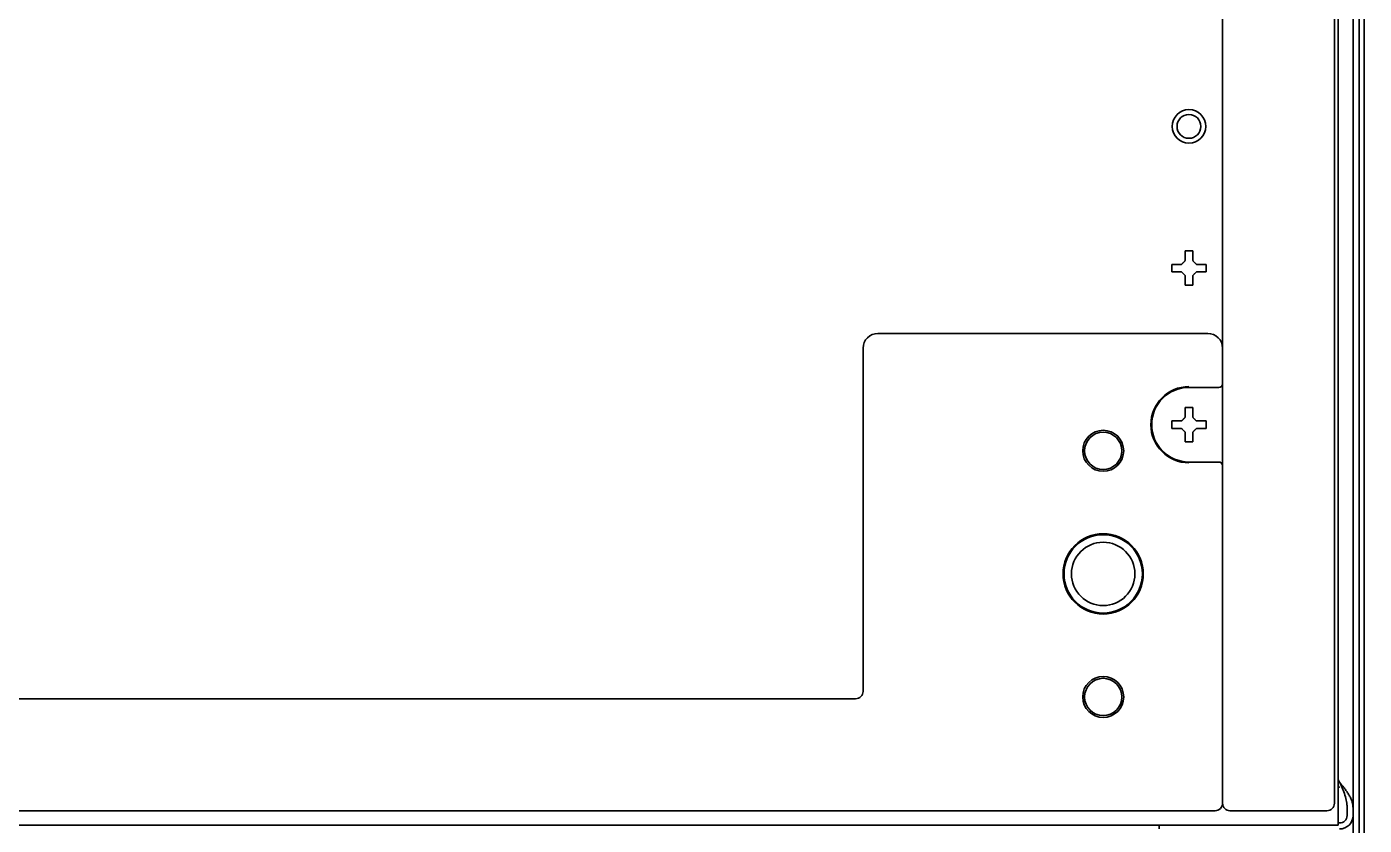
# Model space of a CAD drawing. Extents: x 6569 to 10251, y -294 to 3100.
# Drawn here: x 8892.7 to 9072.1, y 2250.6 to 2357.7 of the extents above; entities that cross this region are included whole.
import ezdxf

# ---------------------------------------------------------------- set-up
doc = ezdxf.new("R2010")
doc.units = 0
doc.header["$LTSCALE"] = 5
doc.layers.add('1', color=7, linetype='CONTINUOUS', true_color=0xffffff)

msp = doc.modelspace()

# ---------------------------------------------------------------- linework, layer by layer
at = {"layer": '1', "color": 7, "linetype": 'Continuous', "lineweight": 35}
for p, q in [((9070.56, 2963.33), (9070.56, 2252.93)), ((9072.06, 2170.23), (9072.06, 2964.13)), ((9071.38, 2962.13), (9071.38, 2172.23)), ((9053.06, 2253.58), (9053.06, 2879.58)), ((9068.06, 2879.58), (9068.06, 2253.58)), ((9068.56, 2873.33), (9068.56, 2252.43)), ((9070.58, 2172.23), (9070.58, 2857.62)), ((9046.26, 2325.33), (9046.26, 2325.83)), ((9046.26, 2324.83), (9046.26, 2325.33)), ((9050.86, 2325.83), (9050.86, 2325.33)), ((9050.86, 2325.33), (9050.86, 2324.83)), ((9006.86, 2316.58), (9051.07, 2316.58)), ((9004.86, 2268.58), (9004.86, 2314.58)), ((9052.56, 2309.33), (9048.56, 2309.33)), ((9046.26, 2304.33), (9046.26, 2304.83)), ((9050.86, 2304.83), (9050.86, 2304.33)), ((9046.26, 2303.83), (9046.26, 2304.33)), ((9050.86, 2304.33), (9050.86, 2303.83)), ((9048.56, 2299.33), (9052.56, 2299.33)), ((8602.26, 2267.58), (9003.86, 2267.58)), ((9068.56, 2256.74), (9068.76, 2256.39)), ((9068.76, 2255.63), (9068.56, 2255.9)), ((9052.06, 2252.58), (8554.06, 2252.58)), ((9067.06, 2252.58), (9054.06, 2252.58)), ((9069.76, 2252.93), (9069.76, 2251.93)), ((9070.56, 2252.93), (9070.56, 2251.93)), ((9068.56, 2250.63), (9068.56, 2252.43)), ((9068.76, 2250.93), (9068.56, 2250.93)), ((9068.56, 2250.63), (8537.56, 2250.63)), ((9044.56, 2250.63), (9044.56, 2250.13))]:
    msp.add_line(p, q, dxfattribs=at)
for centre, radius in [((9048.56, 2344.33), 2.25), ((9048.56, 2344.33), 1.6), ((9037.06, 2300.83), 2.75), ((9037.06, 2300.83), 2.5), ((9037.06, 2284.33), 5.38), ((9037.06, 2284.33), 5.25), ((9037.06, 2284.33), 4.25), ((9037.06, 2267.83), 2.75), ((9037.06, 2267.83), 2.5)]:
    msp.add_circle(centre, radius, dxfattribs=at)
for centre, radius, start, end in [((9048.56, 2304.33), 5.11, 90, 270), ((9048.56, 2304.33), 5, 90, 270), ((9068.76, 2251.93), 1.8, 270, 0), ((9068.76, 2251.93), 1, 270, 0)]:
    msp.add_arc(centre, radius, start, end, dxfattribs=at)
for centre, major_axis, ratio, start_param, end_param in [((9006.87, 2314.57), (1.42, -1.42), 0.998783, 2.356803, 3.926382), ((9051.06, 2314.57), (-1.42, -1.42), 0.998783, 2.356803, 3.926382), ((9052.56, 2309.83), (-0.354, 0.354), 0.998783, 2.356803, 3.926382), ((9052.56, 2298.83), (-0.354, -0.354), 0.998783, 2.356803, 3.926382), ((9003.86, 2268.58), (0.708, -0.708), 0.998783, 5.498396, 7.067974), ((9052.06, 2253.58), (-0.708, 0.708), 0.998783, 2.356803, 3.926382), ((9054.06, 2253.58), (0.707, 0.707), 0.999695, 2.356347, 3.926839), ((9067.06, 2253.58), (-0.707, 0.707), 0.999695, 2.356347, 3.926839)]:
    msp.add_ellipse(centre, major_axis=major_axis, ratio=ratio, start_param=start_param, end_param=end_param, dxfattribs=at)
for points in [[(9047.56, 2325.83), (9047.59, 2325.85), (9047.64, 2325.9), (9047.71, 2325.97), (9047.78, 2326.04), (9047.85, 2326.11), (9047.92, 2326.18), (9047.99, 2326.25), (9048.04, 2326.3), (9048.06, 2326.33)], [(9048.06, 2326.33), (9048.06, 2326.38), (9048.06, 2326.49), (9048.06, 2326.65), (9048.06, 2326.81), (9048.06, 2326.96), (9048.06, 2327.12), (9048.06, 2327.27), (9048.06, 2327.44), (9048.06, 2327.56), (9048.06, 2327.63)], [(9048.06, 2327.63), (9048.23, 2327.63), (9048.56, 2327.63), (9048.9, 2327.63), (9049.06, 2327.63)], [(9049.06, 2326.33), (9049.09, 2326.3), (9049.14, 2326.25), (9049.22, 2326.18), (9049.29, 2326.1), (9049.36, 2326.03), (9049.43, 2325.96), (9049.5, 2325.9), (9049.54, 2325.85), (9049.56, 2325.83)], [(9047.56, 2324.83), (9047.51, 2324.83), (9047.4, 2324.83), (9047.24, 2324.83), (9047.08, 2324.83), (9046.93, 2324.83), (9046.77, 2324.83), (9046.62, 2324.83), (9046.45, 2324.83), (9046.33, 2324.83), (9046.26, 2324.83)], [(9048.06, 2324.33), (9048.04, 2324.35), (9047.99, 2324.4), (9047.91, 2324.48), (9047.84, 2324.55), (9047.77, 2324.62), (9047.7, 2324.69), (9047.63, 2324.76), (9047.59, 2324.8), (9047.56, 2324.83)], [(9049.56, 2324.83), (9049.54, 2324.8), (9049.49, 2324.75), (9049.42, 2324.68), (9049.35, 2324.61), (9049.28, 2324.54), (9049.21, 2324.47), (9049.14, 2324.4), (9049.09, 2324.35), (9049.06, 2324.33)], [(9049.06, 2324.33), (9049.06, 2324.27), (9049.06, 2324.16), (9049.06, 2324), (9049.06, 2323.84), (9049.06, 2323.69), (9049.06, 2323.54), (9049.06, 2323.38), (9049.06, 2323.21), (9049.06, 2323.09), (9049.06, 2323.03)], [(9049.56, 2325.83), (9049.62, 2325.83), (9049.73, 2325.83), (9049.89, 2325.83), (9050.05, 2325.83), (9050.2, 2325.83), (9050.35, 2325.83), (9050.51, 2325.83), (9050.68, 2325.83), (9050.8, 2325.83), (9050.86, 2325.83)], [(9049.06, 2323.03), (9048.9, 2323.03), (9048.56, 2323.03), (9048.23, 2323.03), (9048.06, 2323.03)], [(9048.06, 2305.33), (9048.06, 2305.38), (9048.06, 2305.49), (9048.06, 2305.65), (9048.06, 2305.81), (9048.06, 2305.96), (9048.06, 2306.12), (9048.06, 2306.27), (9048.06, 2306.44), (9048.06, 2306.56), (9048.06, 2306.63)], [(9048.06, 2306.63), (9048.23, 2306.63), (9048.56, 2306.63), (9048.9, 2306.63), (9049.06, 2306.63)], [(9047.56, 2304.83), (9047.59, 2304.85), (9047.64, 2304.9), (9047.71, 2304.97), (9047.78, 2305.04), (9047.85, 2305.11), (9047.92, 2305.18), (9047.99, 2305.25), (9048.04, 2305.3), (9048.06, 2305.33)], [(9049.06, 2305.33), (9049.09, 2305.3), (9049.14, 2305.25), (9049.22, 2305.18), (9049.29, 2305.1), (9049.36, 2305.03), (9049.43, 2304.96), (9049.5, 2304.9), (9049.54, 2304.85), (9049.56, 2304.83)], [(9049.56, 2304.83), (9049.62, 2304.83), (9049.73, 2304.83), (9049.89, 2304.83), (9050.05, 2304.83), (9050.2, 2304.83), (9050.35, 2304.83), (9050.51, 2304.83), (9050.68, 2304.83), (9050.8, 2304.83), (9050.86, 2304.83)], [(9047.56, 2303.83), (9047.51, 2303.83), (9047.4, 2303.83), (9047.24, 2303.83), (9047.08, 2303.83), (9046.93, 2303.83), (9046.77, 2303.83), (9046.62, 2303.83), (9046.45, 2303.83), (9046.33, 2303.83), (9046.26, 2303.83)], [(9048.06, 2303.33), (9048.04, 2303.35), (9047.99, 2303.4), (9047.91, 2303.48), (9047.84, 2303.55), (9047.77, 2303.62), (9047.7, 2303.69), (9047.63, 2303.76), (9047.59, 2303.8), (9047.56, 2303.83)], [(9049.56, 2303.83), (9049.54, 2303.8), (9049.49, 2303.75), (9049.42, 2303.68), (9049.35, 2303.61), (9049.28, 2303.54), (9049.21, 2303.47), (9049.14, 2303.4), (9049.09, 2303.35), (9049.06, 2303.33)], [(9049.06, 2303.33), (9049.06, 2303.27), (9049.06, 2303.16), (9049.06, 2303), (9049.06, 2302.84), (9049.06, 2302.69), (9049.06, 2302.54), (9049.06, 2302.38), (9049.06, 2302.21), (9049.06, 2302.09), (9049.06, 2302.03)], [(9049.06, 2302.03), (9048.9, 2302.03), (9048.56, 2302.03), (9048.23, 2302.03), (9048.06, 2302.03)]]:
    msp.add_open_spline(points, degree=3, dxfattribs=at)
for points, knots in [([(9049.06, 2327.63), (9049.06, 2327.42), (9049.06, 2327.21), (9049.06, 2326.89), (9049.06, 2326.78), (9049.06, 2326.55), (9049.06, 2326.44), (9049.06, 2326.33)], [0, 0, 0, 0, 0.5, 0.5, 0.75, 0.75, 1, 1, 1, 1]), ([(9046.26, 2325.83), (9046.47, 2325.83), (9046.68, 2325.83), (9047, 2325.83), (9047.11, 2325.83), (9047.34, 2325.83), (9047.45, 2325.83), (9047.56, 2325.83)], [0, 0, 0, 0, 0.5, 0.5, 0.75, 0.75, 1, 1, 1, 1]), ([(9048.06, 2323.03), (9048.06, 2323.23), (9048.06, 2323.44), (9048.06, 2323.76), (9048.06, 2323.87), (9048.06, 2324.1), (9048.06, 2324.21), (9048.06, 2324.33)], [0, 0, 0, 0, 0.5, 0.5, 0.75, 0.75, 1, 1, 1, 1]), ([(9050.86, 2324.83), (9050.66, 2324.83), (9050.45, 2324.83), (9050.13, 2324.83), (9050.02, 2324.83), (9049.79, 2324.83), (9049.68, 2324.83), (9049.56, 2324.83)], [0, 0, 0, 0, 0.5, 0.5, 0.75, 0.75, 1, 1, 1, 1]), ([(9049.06, 2306.63), (9049.06, 2306.42), (9049.06, 2306.21), (9049.06, 2305.89), (9049.06, 2305.78), (9049.06, 2305.55), (9049.06, 2305.44), (9049.06, 2305.33)], [0, 0, 0, 0, 0.5, 0.5, 0.75, 0.75, 1, 1, 1, 1]), ([(9046.26, 2304.83), (9046.47, 2304.83), (9046.68, 2304.83), (9047, 2304.83), (9047.11, 2304.83), (9047.34, 2304.83), (9047.45, 2304.83), (9047.56, 2304.83)], [0, 0, 0, 0, 0.5, 0.5, 0.75, 0.75, 1, 1, 1, 1]), ([(9048.06, 2302.03), (9048.06, 2302.23), (9048.06, 2302.44), (9048.06, 2302.76), (9048.06, 2302.87), (9048.06, 2303.1), (9048.06, 2303.21), (9048.06, 2303.33)], [0, 0, 0, 0, 0.5, 0.5, 0.75, 0.75, 1, 1, 1, 1]), ([(9050.86, 2303.83), (9050.66, 2303.83), (9050.45, 2303.83), (9050.13, 2303.83), (9050.02, 2303.83), (9049.79, 2303.83), (9049.68, 2303.83), (9049.56, 2303.83)], [0, 0, 0, 0, 0.5, 0.5, 0.75, 0.75, 1, 1, 1, 1]), ([(9069.76, 2252.93), (9069.76, 2252.96), (9069.76, 2253), (9069.76, 2253.07), (9069.76, 2253.11), (9069.76, 2253.22), (9069.75, 2253.29), (9069.73, 2253.51), (9069.71, 2253.65), (9069.64, 2254.08), (9069.56, 2254.37), (9069.38, 2254.95), (9069.27, 2255.24), (9069.09, 2255.67), (9069.02, 2255.81), (9068.93, 2256.03), (9068.9, 2256.1), (9068.83, 2256.25), (9068.8, 2256.32), (9068.76, 2256.39)], [0, 0, 0, 0, 0.03125, 0.03125, 0.0625, 0.0625, 0.125, 0.125, 0.25, 0.25, 0.5, 0.5, 0.75, 0.75, 0.875, 0.875, 0.9375, 0.9375, 1, 1, 1, 1]), ([(9068.76, 2256.39), (9068.79, 2256.35), (9068.82, 2256.32), (9068.88, 2256.24), (9068.97, 2256.14), (9069.06, 2256.03), (9069.23, 2255.81), (9069.34, 2255.67), (9069.51, 2255.45), (9069.56, 2255.38), (9069.64, 2255.27), (9069.66, 2255.24), (9069.71, 2255.17), (9069.74, 2255.13), (9069.86, 2254.95), (9069.95, 2254.8), (9070.12, 2254.51), (9070.2, 2254.37), (9070.33, 2254.08), (9070.38, 2253.94), (9070.45, 2253.72), (9070.47, 2253.65), (9070.5, 2253.54), (9070.5, 2253.5), (9070.52, 2253.43), (9070.52, 2253.39), (9070.55, 2253.21), (9070.56, 2253.07), (9070.56, 2252.93)], [0, 0, 0, 0, 0.03125, 0.03125, 0.0625, 0.125, 0.125, 0.25, 0.25, 0.3125, 0.3125, 0.34375, 0.34375, 0.375, 0.375, 0.5, 0.5, 0.625, 0.625, 0.75, 0.75, 0.8125, 0.8125, 0.84375, 0.84375, 0.875, 0.875, 1, 1, 1, 1])]:
    msp.add_open_spline(points, degree=3, knots=knots, dxfattribs=at)

doc.saveas('drawing.dxf')
